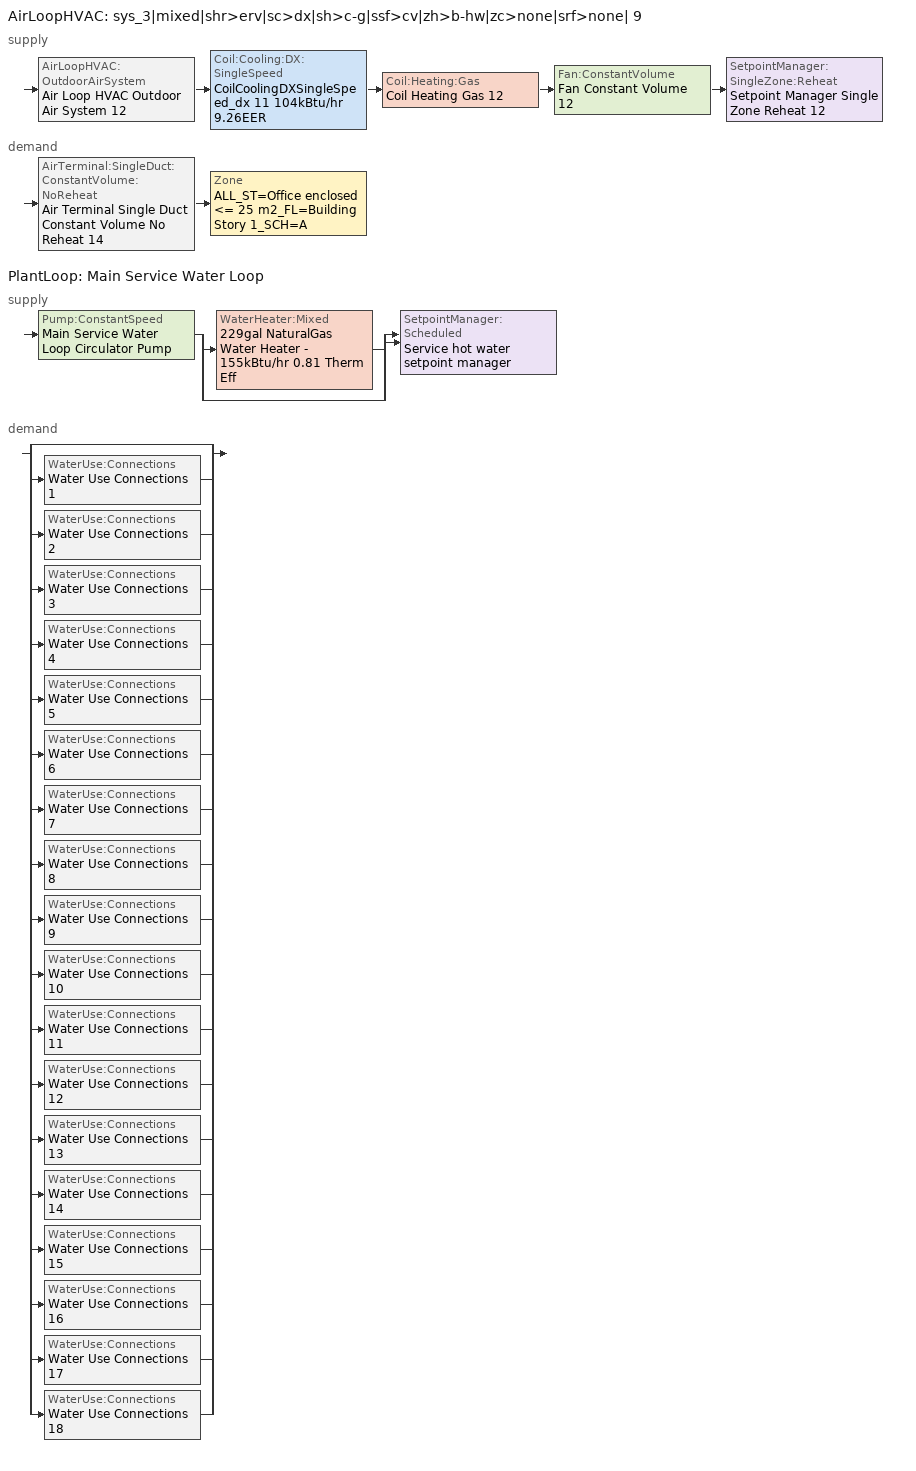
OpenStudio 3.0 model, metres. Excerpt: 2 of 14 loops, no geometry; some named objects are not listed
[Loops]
AirLoopHVAC 'sys_3|mixed|shr>erv|sc>dx|sh>c-g|ssf>cv|zh>b-hw|zc>none|srf>none| 9'
 supply: AirLoopHVAC:OutdoorAirSystem 'Air Loop HVAC Outdoor Air System 12' > Coil:Cooling:DX:SingleSpeed 'CoilCoolingDXSingleSpeed_dx 11 104kBtu/hr 9.26EER' > Coil:Heating:Gas 'Coil Heating Gas 12' > Fan:ConstantVolume 'Fan Constant Volume 12' > SetpointManager:SingleZone:Reheat 'Setpoint Manager Single Zone Reheat 12'
 demand: AirTerminal:SingleDuct:ConstantVolume:NoReheat 'Air Terminal Single Duct Constant Volume No Reheat 14' > Zone 'ALL_ST=Office enclosed <= 25 m2_FL=Building Story 1_SCH=A'
PlantLoop 'Main Service Water Loop'
 supply: Pump:ConstantSpeed 'Main Service Water Loop Circulator Pump' > split
  | WaterHeater:Mixed '229gal NaturalGas Water Heater - 155kBtu/hr 0.81 Therm Eff'
  | bypass
  join > SetpointManager:Scheduled 'Service hot water setpoint manager'
 demand: split
  | bypass
  | WaterUse:Connections 'Water Use Connections 1'
  | WaterUse:Connections 'Water Use Connections 2'
  | WaterUse:Connections 'Water Use Connections 3'
  | WaterUse:Connections 'Water Use Connections 4'
  | WaterUse:Connections 'Water Use Connections 5'
  | WaterUse:Connections 'Water Use Connections 6'
  | WaterUse:Connections 'Water Use Connections 7'
  | WaterUse:Connections 'Water Use Connections 8'
  | WaterUse:Connections 'Water Use Connections 9'
  | WaterUse:Connections 'Water Use Connections 10'
  | WaterUse:Connections 'Water Use Connections 11'
  | WaterUse:Connections 'Water Use Connections 12'
  | WaterUse:Connections 'Water Use Connections 13'
  | WaterUse:Connections 'Water Use Connections 14'
  | WaterUse:Connections 'Water Use Connections 15'
  | WaterUse:Connections 'Water Use Connections 16'
  | WaterUse:Connections 'Water Use Connections 17'
  | WaterUse:Connections 'Water Use Connections 18'
[Sizing:Zone]
ALL_ST=Office enclosed <= 25 m2_FL=Building Story 1_SCH=A: Zone Cooling Design Supply Air Temperature Input Method=SupplyAirTemperature; Zone Cooling Design Supply Air Temperature {C}=13; Zone Cooling Design Supply Air Temperature Difference {deltaC}=11.11; Zone Heating Design Supply Air Temperature Input Method=SupplyAirTemperature; Zone Heating Design Supply Air Temperature {C}=43; Zone Heating Design Supply Air Temperature Difference {deltaC}=11.11; Zone Cooling Design Supply Air Humidity Ratio {kg-H2O/kg-air}=0.0085; Zone Heating Design Supply Air Humidity Ratio {kg-H2O/kg-air}=0.008; Zone Heating Sizing Factor=1.3; Zone Cooling Sizing Factor=1.1; Cooling Design Air Flow Method=DesignDay; Heating Design Air Flow Method=DesignDay; Account for Dedicated Outdoor Air System=No; Dedicated Outdoor Air System Control Strategy=NeutralSupplyAir; Dedicated Outdoor Air Low Setpoint Temperature for Design {C}=autosize; Dedicated Outdoor Air High Setpoint Temperature for Design {C}=autosize
[Zone equipment]
ALL_ST=Office enclosed <= 25 m2_FL=Building Story 1_SCH=A: Air Terminal Single Duct Constant Volume No Reheat 14, Zone HVAC Baseboard Convective Water 14
[PlantLoop]
Main Service Water Loop: Glycol Concentration=0; Maximum Loop Temperature {C}=60; Minimum Loop Temperature {C}=10; Plant Loop Volume {m3}=Autocalculate; Load Distribution Scheme=Optimal
[Sizing:Plant]
Main Service Water Loop: Loop Type=Heating; Design Loop Exit Temperature {C}=60; Loop Design Temperature Difference {deltaC}=5; Sizing Option=NonCoincident; Zone Timesteps in Averaging Window=1; Coincident Sizing Factor Mode=None
[AirLoopHVAC]
sys_3|mixed|shr>erv|sc>dx|sh>c-g|ssf>cv|zh>b-hw|zc>none|srf>none| 9: Availability Schedule=sys_3|mixed|shr>none|sc>dx|sh>c-g|ssf>cv|zh>b-hw|zc>none|srf>none| 9 Occ Sch; Design Supply Air Flow Rate {m3/s}=AutoSize
[Sizing:System]
sys_3|mixed|shr>erv|sc>dx|sh>c-g|ssf>cv|zh>b-hw|zc>none|srf>none| 9: Type of Load to Size On=Sensible; Design Outdoor Air Flow Rate {m3/s}=Autosize; Central Heating Maximum System Air Flow Ratio=1; Preheat Design Temperature {C}=7; Preheat Design Humidity Ratio {kg-H2O/kg-Air}=0.008; Precool Design Temperature {C}=13; Precool Design Humidity Ratio {kg-H2O/kg-Air}=0.008; Central Cooling Design Supply Air Temperature {C}=13; Central Heating Design Supply Air Temperature {C}=43; Sizing Option=NonCoincident; 100% Outdoor Air in Cooling=No; 100% Outdoor Air in Heating=No; Central Cooling Design Supply Air Humidity Ratio {kg-H2O/kg-Air}=0.0085; Central Heating Design Supply Air Humidity Ratio {kg-H2O/kg-Air}=0.008; Cooling Design Air Flow Method=DesignDay; Cooling Design Air Flow Rate {m3/s}=0; Heating Design Air Flow Method=DesignDay; Heating Design Air Flow Rate {m3/s}=0; System Outdoor Air Method=ZoneSum; Zone Maximum Outdoor Air Fraction=1; Cooling Supply Air Flow Rate Per Floor Area {m3/s-m2}=0.00996765; Cooling Fraction of Autosized Cooling Supply Air Flow Rate=1; Cooling Supply Air Flow Rate Per Unit Cooling Capacity {m3/s-W}=3.94755e-05; Heating Supply Air Flow Rate Per Floor Area {m3/s-m2}=0.00996765; Heating Fraction of Autosized Heating Supply Air Flow Rate=1; Heating Fraction of Autosized Cooling Supply Air Flow Rate=1; Heating Supply Air Flow Rate Per Unit Heating Capacity {m3/s-W}=3.15882e-05; Cooling Design Capacity Method=CoolingDesignCapacity; Cooling Design Capacity {W}=autosize; Cooling Design Capacity Per Floor Area {W/m2}=234.7; Fraction of Autosized Cooling Design Capacity=1; Heating Design Capacity Method=HeatingDesignCapacity; Heating Design Capacity {W}=autosize; Heating Design Capacity Per Floor Area {W/m2}=157; Fraction of Autosized Heating Design Capacity=1; Central Cooling Capacity Control Method=OnOff
[Fan:ConstantVolume]
Fan Constant Volume 12: Availability Schedule=Always On Discrete; Fan Total Efficiency=0.39975; Pressure Rise {Pa}=640; Maximum Flow Rate {m3/s}=AutoSize; Motor Efficiency=0.615
[Coil:Heating:Gas]
Coil Heating Gas 12: Availability Schedule=Always On Discrete; Gas Burner Efficiency=0.924; Nominal Capacity {W}=AutoSize; Parasitic Electric Load {W}=0; Part Load Fraction Correlation Curve=FURNACE-EFFPLR-NECB2011; Parasitic Gas Load {W}=0
[Coil:Cooling:DX:SingleSpeed]
CoilCoolingDXSingleSpeed_dx 11 104kBtu/hr 9.26EER: Availability Schedule=Always On Discrete; Rated Total Cooling Capacity {W}=autosize; Rated Sensible Heat Ratio=autosize; Rated COP {W/W}=3.21949; Rated Air Flow Rate {m3/s}=autosize; Rated Evaporator Fan Power Per Volume Flow Rate {W/(m3/s)}=773.3; Total Cooling Capacity Function of Temperature Curve=DXCOOL-NECB2011-REF-CAPFT; Total Cooling Capacity Function of Flow Fraction Curve=DXCOOL-NECB2011-REF-CAPFFLOW; Energy Input Ratio Function of Temperature Curve=DXCOOL-NECB2011-REF-COOLEIRFT; Energy Input Ratio Function of Flow Fraction Curve=DXCOOL-NECB2011-REF-COOLEIRFFLOW; Part Load Fraction Correlation Curve=DXCOOL-NECB2011-REF-COOLPLFFPLR; Minimum Outdoor Dry-Bulb Temperature for Compressor Operation {C}=-25; Condenser Type=AirCooled; Evaporative Condenser Effectiveness=0; Evaporative Condenser Air Flow Rate {m3/s}=Autosize; Evaporative Condenser Pump Rated Power Consumption {W}=Autosize; Crankcase Heater Capacity {W}=0; Maximum Outdoor Dry-Bulb Temperature for Crankcase Heater Operation {C}=0; Basin Heater Capacity {W/K}=0; Basin Heater Setpoint Temperature {C}=10
[Controller:OutdoorAir]
Controller Outdoor Air 12: Minimum Outdoor Air Flow Rate {m3/s}=autosize; Maximum Outdoor Air Flow Rate {m3/s}=Autosize; Economizer Control Type=DifferentialEnthalpy; Economizer Control Action Type=ModulateFlow; Lockout Type=NoLockout; Minimum Limit Type=FixedMinimum; Minimum Outdoor Air Schedule=sys_3|mixed|shr>none|sc>dx|sh>c-g|ssf>cv|zh>b-hw|zc>none|srf>none| 9 Occ Sch; Controller Mechanical Ventilation=Controller Mechanical Ventilation 12; High Humidity Control=No; Heat Recovery Bypass Control Type=BypassWhenOAFlowGreaterThanMinimum
[Controller:MechanicalVentilation]
Controller Mechanical Ventilation 12: Availability Schedule=Always On Discrete; System Outdoor Air Method=ZoneSum
[AirLoopHVAC:OutdoorAirSystem]
Air Loop HVAC Outdoor Air System 12: Controller=Controller Outdoor Air 12
[SetpointManager:SingleZone:Reheat]
Setpoint Manager Single Zone Reheat 12: Minimum Supply Air Temperature {C}=13; Maximum Supply Air Temperature {C}=43; Control Zone=ALL_ST=Office enclosed <= 25 m2_FL=Building Story 1_SCH=A
[AirTerminal:SingleDuct:ConstantVolume:NoReheat]
Air Terminal Single Duct Constant Volume No Reheat 14: Availability Schedule=Always On Discrete; Maximum Air Flow Rate {m3/s}=AutoSize
[SetpointManager:Scheduled]
Service hot water setpoint manager: Control Variable=Temperature; Schedule=Service Water Loop Temp - 140F
[Pump:ConstantSpeed]
Main Service Water Loop Circulator Pump: Rated Flow Rate {m3/s}=autosize; Rated Pump Head {Pa}=154365; Rated Power Consumption {W}=autosize; Motor Efficiency=0.7; Fraction of Motor Inefficiencies to Fluid Stream=0; Pump Control Type=Intermittent; Design Power Sizing Method=PowerPerFlowPerPressure; Design Electric Power per Unit Flow Rate {W/(m3/s)}=348701.1; Design Shaft Power per Unit Flow Rate per Unit Head {W-s/m3-Pa}=1.28205
[WaterHeater:Mixed]
229gal NaturalGas Water Heater - 155kBtu/hr 0.81 Therm Eff: Tank Volume {m3}=0.868577; Setpoint Temperature Schedule=Service Water Loop Temp - 140F; Deadband Temperature Difference {deltaC}=2; Maximum Temperature Limit {C}=60; Heater Control Type=Cycle; Heater Maximum Capacity {W}=45383.1; Heater Fuel Type=NaturalGas; Heater Thermal Efficiency=0.809608; Part Load Factor Curve=SWH-EFFFPLR-NECB2011; Off Cycle Parasitic Fuel Consumption Rate {W}=88.1911; Off Cycle Parasitic Fuel Type=NaturalGas; Off Cycle Parasitic Heat Fraction to Tank=0.8; On Cycle Parasitic Fuel Consumption Rate {W}=88.1911; On Cycle Parasitic Fuel Type=NaturalGas; On Cycle Parasitic Heat Fraction to Tank=0; Ambient Temperature Indicator=Schedule; Ambient Temperature Schedule=Water Heater Ambient Temp Schedule - 70f; Off Cycle Loss Coefficient to Ambient Temperature {W/K}=11.2126; On Cycle Loss Coefficient to Ambient Temperature {W/K}=11.2126; Use Side Effectiveness=1; Source Side Effectiveness=1; Use Side Design Flow Rate {m3/s}=autosize; Source Side Design Flow Rate {m3/s}=autosize; Indirect Water Heating Recovery Time {hr}=1.5; Source Side Flow Control Mode=IndirectHeatPrimarySetpoint
[WaterUse:Connections]
Name | Water Use Equipment Name 1
Water Use Connections 1 | Cafeteria_zn_1_flr_1 Service Water Use 0.24gal/min
Water Use Connections 2 | Computer_class_zn_1_flr_1 Service Water Use 0.12gal/min
Water Use Connections 3 | Corner_class_1_pod_1_zn_1_flr_1 Service Water Use 0.07gal/min
Water Use Connections 4 | Corner_class_1_pod_2_zn_1_flr_1 Service Water Use 0.07gal/min
Water Use Connections 5 | Corner_class_1_pod_3_zn_1_flr_1 Service Water Use 0.07gal/min
Water Use Connections 6 | Corner_class_2_pod_1_zn_1_flr_1 Service Water Use 0.07gal/min
Water Use Connections 7 | Corner_class_2_pod_2_zn_1_flr_1 Service Water Use 0.07gal/min
Water Use Connections 8 | Corner_class_2_pod_3_zn_1_flr_1 Service Water Use 0.07gal/min
Water Use Connections 9 | Gym_zn_1_flr_1 Service Water Use 0.54gal/min
Water Use Connections 10 | Kitchen_zn_1_flr_1 Service Water Use 0.08gal/min
Water Use Connections 11 | Library_media_center_zn_1_flr_1 Service Water Use 0.15gal/min
Water Use Connections 12 | Mult_class_1_pod_1_zn_1_flr_1 Service Water Use 0.35gal/min
Water Use Connections 13 | Mult_class_1_pod_2_zn_1_flr_1 Service Water Use 0.35gal/min
Water Use Connections 14 | Mult_class_1_pod_3_zn_1_flr_1 Service Water Use 0.35gal/min
Water Use Connections 15 | Mult_class_2_pod_1_zn_1_flr_1 Service Water Use 0.35gal/min
Water Use Connections 16 | Mult_class_2_pod_2_zn_1_flr_1 Service Water Use 0.35gal/min
Water Use Connections 17 | Mult_class_2_pod_3_zn_1_flr_1 Service Water Use 0.23gal/min
Water Use Connections 18 | Offices_zn_1_flr_1 Service Water Use 0.17gal/min
[WaterUse:Equipment:Definition]
Name | Peak Flow Rate {m3/s} | Target Temperature Schedule | Sensible Fraction Schedule | Latent Fraction Schedule
Cafeteria_zn_1_flr_1 Service Water Use Def 0.24gal/min | 1.50573e-05 | Schedule Ruleset 5 | Schedule Ruleset 3 | Schedule Ruleset 4
Computer_class_zn_1_flr_1 Service Water Use Def 0.12gal/min | 7.45697e-06 | Schedule Ruleset 8 | Schedule Ruleset 6 | Schedule Ruleset 7
Corner_class_1_pod_1_zn_1_flr_1 Service Water Use Def 0.07gal/min | 4.55704e-06 | Schedule Ruleset 11 | Schedule Ruleset 9 | Schedule Ruleset 10
Corner_class_1_pod_2_zn_1_flr_1 Service Water Use Def 0.07gal/min | 4.55704e-06 | Schedule Ruleset 14 | Schedule Ruleset 12 | Schedule Ruleset 13
Corner_class_1_pod_3_zn_1_flr_1 Service Water Use Def 0.07gal/min | 4.55704e-06 | Schedule Ruleset 17 | Schedule Ruleset 15 | Schedule Ruleset 16
Corner_class_2_pod_1_zn_1_flr_1 Service Water Use Def 0.07gal/min | 4.55704e-06 | Schedule Ruleset 20 | Schedule Ruleset 18 | Schedule Ruleset 19
Corner_class_2_pod_2_zn_1_flr_1 Service Water Use Def 0.07gal/min | 4.55704e-06 | Schedule Ruleset 23 | Schedule Ruleset 21 | Schedule Ruleset 22
Corner_class_2_pod_3_zn_1_flr_1 Service Water Use Def 0.07gal/min | 4.55704e-06 | Schedule Ruleset 26 | Schedule Ruleset 24 | Schedule Ruleset 25
Gym_zn_1_flr_1 Service Water Use Def 0.54gal/min | 3.413e-05 | Schedule Ruleset 29 | Schedule Ruleset 27 | Schedule Ruleset 28
Kitchen_zn_1_flr_1 Service Water Use Def 0.08gal/min | 5.35372e-06 | Schedule Ruleset 32 | Schedule Ruleset 30 | Schedule Ruleset 31
Library_media_center_zn_1_flr_1 Service Water Use Def 0.15gal/min | 9.53632e-06 | Schedule Ruleset 35 | Schedule Ruleset 33 | Schedule Ruleset 34
Mult_class_1_pod_1_zn_1_flr_1 Service Water Use Def 0.35gal/min | 2.19566e-05 | Schedule Ruleset 38 | Schedule Ruleset 36 | Schedule Ruleset 37
Mult_class_1_pod_2_zn_1_flr_1 Service Water Use Def 0.35gal/min | 2.19566e-05 | Schedule Ruleset 41 | Schedule Ruleset 39 | Schedule Ruleset 40
Mult_class_1_pod_3_zn_1_flr_1 Service Water Use Def 0.35gal/min | 2.19566e-05 | Schedule Ruleset 44 | Schedule Ruleset 42 | Schedule Ruleset 43
Mult_class_2_pod_1_zn_1_flr_1 Service Water Use Def 0.35gal/min | 2.19566e-05 | Schedule Ruleset 47 | Schedule Ruleset 45 | Schedule Ruleset 46
Mult_class_2_pod_2_zn_1_flr_1 Service Water Use Def 0.35gal/min | 2.19566e-05 | Schedule Ruleset 50 | Schedule Ruleset 48 | Schedule Ruleset 49
Mult_class_2_pod_3_zn_1_flr_1 Service Water Use Def 0.23gal/min | 1.44997e-05 | Schedule Ruleset 53 | Schedule Ruleset 51 | Schedule Ruleset 52
Offices_zn_1_flr_1 Service Water Use Def 0.17gal/min | 1.05401e-05 | Schedule Ruleset 56 | Schedule Ruleset 54 | Schedule Ruleset 55
[WaterUse:Equipment]
Name | Water Use Equipment Definition | Space | Flow Rate Fraction Schedule
Cafeteria_zn_1_flr_1 Service Water Use 0.24gal/min | Cafeteria_zn_1_flr_1 Service Water Use Def 0.24gal/min | Cafeteria_ZN_1_FLR_1 | NECB-C-Service Water Heating
Computer_class_zn_1_flr_1 Service Water Use 0.12gal/min | Computer_class_zn_1_flr_1 Service Water Use Def 0.12gal/min | Computer_Class_ZN_1_FLR_1 | NECB-D-Service Water Heating
Corner_class_1_pod_1_zn_1_flr_1 Service Water Use 0.07gal/min | Corner_class_1_pod_1_zn_1_flr_1 Service Water Use Def 0.07gal/min | Corner_Class_1_Pod_1_ZN_1_FLR_1 | NECB-D-Service Water Heating
Corner_class_1_pod_2_zn_1_flr_1 Service Water Use 0.07gal/min | Corner_class_1_pod_2_zn_1_flr_1 Service Water Use Def 0.07gal/min | Corner_Class_1_Pod_2_ZN_1_FLR_1 | NECB-D-Service Water Heating
Corner_class_1_pod_3_zn_1_flr_1 Service Water Use 0.07gal/min | Corner_class_1_pod_3_zn_1_flr_1 Service Water Use Def 0.07gal/min | Corner_Class_1_Pod_3_ZN_1_FLR_1 | NECB-D-Service Water Heating
Corner_class_2_pod_1_zn_1_flr_1 Service Water Use 0.07gal/min | Corner_class_2_pod_1_zn_1_flr_1 Service Water Use Def 0.07gal/min | Corner_Class_2_Pod_1_ZN_1_FLR_1 | NECB-D-Service Water Heating
Corner_class_2_pod_2_zn_1_flr_1 Service Water Use 0.07gal/min | Corner_class_2_pod_2_zn_1_flr_1 Service Water Use Def 0.07gal/min | Corner_Class_2_Pod_2_ZN_1_FLR_1 | NECB-D-Service Water Heating
Corner_class_2_pod_3_zn_1_flr_1 Service Water Use 0.07gal/min | Corner_class_2_pod_3_zn_1_flr_1 Service Water Use Def 0.07gal/min | Corner_Class_2_Pod_3_ZN_1_FLR_1 | NECB-D-Service Water Heating
Gym_zn_1_flr_1 Service Water Use 0.54gal/min | Gym_zn_1_flr_1 Service Water Use Def 0.54gal/min | Gym_ZN_1_FLR_1 | NECB-B-Service Water Heating
Kitchen_zn_1_flr_1 Service Water Use 0.08gal/min | Kitchen_zn_1_flr_1 Service Water Use Def 0.08gal/min | Kitchen_ZN_1_FLR_1 | NECB-B-Service Water Heating
Library_media_center_zn_1_flr_1 Service Water Use 0.15gal/min | Library_media_center_zn_1_flr_1 Service Water Use Def 0.15gal/min | Library_Media_Center_ZN_1_FLR_1 | NECB-C-Service Water Heating
Mult_class_1_pod_1_zn_1_flr_1 Service Water Use 0.35gal/min | Mult_class_1_pod_1_zn_1_flr_1 Service Water Use Def 0.35gal/min | Mult_Class_1_Pod_1_ZN_1_FLR_1 | NECB-D-Service Water Heating
Mult_class_1_pod_2_zn_1_flr_1 Service Water Use 0.35gal/min | Mult_class_1_pod_2_zn_1_flr_1 Service Water Use Def 0.35gal/min | Mult_Class_1_Pod_2_ZN_1_FLR_1 | NECB-D-Service Water Heating
Mult_class_1_pod_3_zn_1_flr_1 Service Water Use 0.35gal/min | Mult_class_1_pod_3_zn_1_flr_1 Service Water Use Def 0.35gal/min | Mult_Class_1_Pod_3_ZN_1_FLR_1 | NECB-D-Service Water Heating
Mult_class_2_pod_1_zn_1_flr_1 Service Water Use 0.35gal/min | Mult_class_2_pod_1_zn_1_flr_1 Service Water Use Def 0.35gal/min | Mult_Class_2_Pod_1_ZN_1_FLR_1 | NECB-D-Service Water Heating
Mult_class_2_pod_2_zn_1_flr_1 Service Water Use 0.35gal/min | Mult_class_2_pod_2_zn_1_flr_1 Service Water Use Def 0.35gal/min | Mult_Class_2_Pod_2_ZN_1_FLR_1 | NECB-D-Service Water Heating
Mult_class_2_pod_3_zn_1_flr_1 Service Water Use 0.23gal/min | Mult_class_2_pod_3_zn_1_flr_1 Service Water Use Def 0.23gal/min | Mult_Class_2_Pod_3_ZN_1_FLR_1 | NECB-D-Service Water Heating
Offices_zn_1_flr_1 Service Water Use 0.17gal/min | Offices_zn_1_flr_1 Service Water Use Def 0.17gal/min | Offices_ZN_1_FLR_1 | NECB-A-Service Water Heating
[SetpointManager:OutdoorAirPretreat] Minimum Setpoint Temperature {C}=-99; Maximum Setpoint Temperature {C}=99; Minimum Setpoint Humidity Ratio {kgWater/kgDryAir}=1e-05; Maximum Setpoint Humidity Ratio {kgWater/kgDryAir}=1
Setpoint Manager Outdoor Air Pretreat 6; Setpoint Manager Outdoor Air Pretreat 7; Setpoint Manager Outdoor Air Pretreat 8; Setpoint Manager Outdoor Air Pretreat 9; Setpoint Manager Outdoor Air Pretreat 10; Setpoint Manager Outdoor Air Pretreat 11; Setpoint Manager Outdoor Air Pretreat 12
[EnergyManagementSystem:Sensor] Output Variable or Output Meter Index Key=Environment; Output Variable or Output Meter=Site Outdoor Air Drybulb Temperature
OAT; OAT_1
[EnergyManagementSystem:Actuator] Actuated Component Type=Schedule:Year; Actuated Component Control Type=Schedule Value
Name | Actuated Component
sys3mixedshrnonescdxshcgssfcvzhbhwzcnonesrfnone4HtgSch0; sys3mixedshrnonescdxshcgssfcvzhbhwzcnonesrfnone7HtgSch0 | NECB-D-Thermostat Setpoint-Heating
sys3mixedshrnonescdxshcgssfcvzhbhwzcnonesrfnone4ClgSch0; sys3mixedshrnonescdxshcgssfcvzhbhwzcnonesrfnone7ClgSch0 | NECB-D-Thermostat Setpoint-Cooling
[EnergyManagementSystem:Program]
sys3mixedshrnonescdxshcgssfcvzhbhwzcnonesrfnone4OptimumStartProg0: IF DaylightSavings==0 && DayOfWeek>1 && Hour==5 && OAT<23.9 && OAT>1.7; SET sys3mixedshrnonescdxshcgssfcvzhbhwzcnonesrfnone4ClgSch0 = 29.4; SET sys3mixedshrnonescdxshcgssfcvzhbhwzcnonesrfnone4HtgSch0 = 15.6; ELSEIF DaylightSavings==0 && DayOfWeek==1 && Hour==7 && OAT<23.9 && OAT>1.7; SET sys3mixedshrnonescdxshcgssfcvzhbhwzcnonesrfnone4ClgSch0 = 29.4; SET sys3mixedshrnonescdxshcgssfcvzhbhwzcnonesrfnone4HtgSch0 = 15.6; ELSEIF DaylightSavings==1 && DayOfWeek>1 && Hour==4 && OAT<23.9 && OAT>1.7; SET sys3mixedshrnonescdxshcgssfcvzhbhwzcnonesrfnone4ClgSch0 = 29.4; SET sys3mixedshrnonescdxshcgssfcvzhbhwzcnonesrfnone4HtgSch0 = 15.6; ELSEIF DaylightSavings==1 && DayOfWeek==1 && Hour==6 && OAT<23.9 && OAT>1.7; SET sys3mixedshrnonescdxshcgssfcvzhbhwzcnonesrfnone4ClgSch0 = 29.4; SET sys3mixedshrnonescdxshcgssfcvzhbhwzcnonesrfnone4HtgSch0 = 15.6; ELSE; SET sys3mixedshrnonescdxshcgssfcvzhbhwzcnonesrfnone4ClgSch0 = NULL; SET sys3mixedshrnonescdxshcgssfcvzhbhwzcnonesrfnone4HtgSch0 = NULL; ENDIF
sys3mixedshrnonescdxshcgssfcvzhbhwzcnonesrfnone7OptimumStartProg0: IF DaylightSavings==0 && DayOfWeek>1 && Hour==5 && OAT_1<23.9 && OAT_1>1.7; SET sys3mixedshrnonescdxshcgssfcvzhbhwzcnonesrfnone7ClgSch0 = 29.4; SET sys3mixedshrnonescdxshcgssfcvzhbhwzcnonesrfnone7HtgSch0 = 15.6; ELSEIF DaylightSavings==0 && DayOfWeek==1 && Hour==7 && OAT_1<23.9 && OAT_1>1.7; SET sys3mixedshrnonescdxshcgssfcvzhbhwzcnonesrfnone7ClgSch0 = 29.4; SET sys3mixedshrnonescdxshcgssfcvzhbhwzcnonesrfnone7HtgSch0 = 15.6; ELSEIF DaylightSavings==1 && DayOfWeek>1 && Hour==4 && OAT_1<23.9 && OAT_1>1.7; SET sys3mixedshrnonescdxshcgssfcvzhbhwzcnonesrfnone7ClgSch0 = 29.4; SET sys3mixedshrnonescdxshcgssfcvzhbhwzcnonesrfnone7HtgSch0 = 15.6; ELSEIF DaylightSavings==1 && DayOfWeek==1 && Hour==6 && OAT_1<23.9 && OAT_1>1.7; SET sys3mixedshrnonescdxshcgssfcvzhbhwzcnonesrfnone7ClgSch0 = 29.4; SET sys3mixedshrnonescdxshcgssfcvzhbhwzcnonesrfnone7HtgSch0 = 15.6; ELSE; SET sys3mixedshrnonescdxshcgssfcvzhbhwzcnonesrfnone7ClgSch0 = NULL; SET sys3mixedshrnonescdxshcgssfcvzhbhwzcnonesrfnone7HtgSch0 = NULL; ENDIF
[EnergyManagementSystem:ProgramCallingManager]
sys3mixedshrnonescdxshcgssfcvzhbhwzcnonesrfnone4OptimumStartCallingManager0: BeginTimestepBeforePredictor; sys3mixedshrnonescdxshcgssfcvzhbhwzcnonesrfnone4OptimumStartProg0
sys3mixedshrnonescdxshcgssfcvzhbhwzcnonesrfnone7OptimumStartCallingManager0: BeginTimestepBeforePredictor; sys3mixedshrnonescdxshcgssfcvzhbhwzcnonesrfnone7OptimumStartProg0
[Schedule:Constant]
Always On Discrete: Value=1
[Schedule:Ruleset]
NECB-D-Thermostat Setpoint-Heating: Default Day Schedule=NECB-D-Thermostat Setpoint-Heating Default
NECB-D-Thermostat Setpoint-Cooling: Default Day Schedule=NECB-D-Thermostat Setpoint-Cooling Default
Service Water Loop Temp - 140F: Default Day Schedule=Service Water Loop Temp - 140F Default
Water Heater Ambient Temp Schedule - 70f: Default Day Schedule=Water Heater Ambient Temp Schedule - 70f Default
Schedule Ruleset 3: Default Day Schedule=Schedule Day 5
Schedule Ruleset 4: Default Day Schedule=Schedule Day 6
Schedule Ruleset 5: Default Day Schedule=Schedule Day 7
NECB-C-Service Water Heating: Default Day Schedule=NECB-C-Service Water Heating Default
Schedule Ruleset 6: Default Day Schedule=Schedule Day 8
Schedule Ruleset 7: Default Day Schedule=Schedule Day 9
Schedule Ruleset 8: Default Day Schedule=Schedule Day 10
NECB-D-Service Water Heating: Default Day Schedule=NECB-D-Service Water Heating Default
Schedule Ruleset 9: Default Day Schedule=Schedule Day 11
Schedule Ruleset 10: Default Day Schedule=Schedule Day 12
Schedule Ruleset 11: Default Day Schedule=Schedule Day 13
Schedule Ruleset 12: Default Day Schedule=Schedule Day 14
Schedule Ruleset 13: Default Day Schedule=Schedule Day 15
Schedule Ruleset 14: Default Day Schedule=Schedule Day 16
Schedule Ruleset 15: Default Day Schedule=Schedule Day 17
Schedule Ruleset 16: Default Day Schedule=Schedule Day 18
Schedule Ruleset 17: Default Day Schedule=Schedule Day 19
Schedule Ruleset 18: Default Day Schedule=Schedule Day 20
Schedule Ruleset 19: Default Day Schedule=Schedule Day 21
Schedule Ruleset 20: Default Day Schedule=Schedule Day 22
Schedule Ruleset 21: Default Day Schedule=Schedule Day 23
Schedule Ruleset 22: Default Day Schedule=Schedule Day 24
Schedule Ruleset 23: Default Day Schedule=Schedule Day 25
Schedule Ruleset 24: Default Day Schedule=Schedule Day 26
Schedule Ruleset 25: Default Day Schedule=Schedule Day 27
Schedule Ruleset 26: Default Day Schedule=Schedule Day 28
Schedule Ruleset 27: Default Day Schedule=Schedule Day 29
Schedule Ruleset 28: Default Day Schedule=Schedule Day 30
Schedule Ruleset 29: Default Day Schedule=Schedule Day 31
NECB-B-Service Water Heating: Default Day Schedule=NECB-B-Service Water Heating Default
Schedule Ruleset 30: Default Day Schedule=Schedule Day 32
Schedule Ruleset 31: Default Day Schedule=Schedule Day 33
Schedule Ruleset 32: Default Day Schedule=Schedule Day 34
Schedule Ruleset 33: Default Day Schedule=Schedule Day 35
Schedule Ruleset 34: Default Day Schedule=Schedule Day 36
Schedule Ruleset 35: Default Day Schedule=Schedule Day 37
Schedule Ruleset 36: Default Day Schedule=Schedule Day 38
Schedule Ruleset 37: Default Day Schedule=Schedule Day 39
Schedule Ruleset 38: Default Day Schedule=Schedule Day 40
Schedule Ruleset 39: Default Day Schedule=Schedule Day 41
Schedule Ruleset 40: Default Day Schedule=Schedule Day 42
Schedule Ruleset 41: Default Day Schedule=Schedule Day 43
Schedule Ruleset 42: Default Day Schedule=Schedule Day 44
Schedule Ruleset 43: Default Day Schedule=Schedule Day 45
Schedule Ruleset 44: Default Day Schedule=Schedule Day 46
Schedule Ruleset 45: Default Day Schedule=Schedule Day 47
Schedule Ruleset 46: Default Day Schedule=Schedule Day 48
Schedule Ruleset 47: Default Day Schedule=Schedule Day 49
Schedule Ruleset 48: Default Day Schedule=Schedule Day 50
Schedule Ruleset 49: Default Day Schedule=Schedule Day 51
Schedule Ruleset 50: Default Day Schedule=Schedule Day 52
Schedule Ruleset 51: Default Day Schedule=Schedule Day 53
Schedule Ruleset 52: Default Day Schedule=Schedule Day 54
Schedule Ruleset 53: Default Day Schedule=Schedule Day 55
Schedule Ruleset 54: Default Day Schedule=Schedule Day 56
Schedule Ruleset 55: Default Day Schedule=Schedule Day 57
Schedule Ruleset 56: Default Day Schedule=Schedule Day 58
NECB-A-Service Water Heating: Default Day Schedule=NECB-A-Service Water Heating Default
sys_3|mixed|shr>none|sc>dx|sh>c-g|ssf>cv|zh>b-hw|zc>none|srf>none| 9 Occ Sch: Default Day Schedule=sys_3|mixed|shr>none|sc>dx|sh>c-g|ssf>cv|zh>b-hw|zc>none|srf>none| 9 Occ Sch Default; Summer Design Day Schedule=sys_3|mixed|shr>none|sc>dx|sh>c-g|ssf>cv|zh>b-hw|zc>none|srf>none| 9 Occ Sch Summer Design Day; Winter Design Day Schedule=sys_3|mixed|shr>none|sc>dx|sh>c-g|ssf>cv|zh>b-hw|zc>none|srf>none| 9 Occ Sch Winter Design Day
[Schedule:Day]
NECB-D-Thermostat Setpoint-Heating Default; NECB-D-Thermostat Setpoint-Heating Default|Wkdy Day: 7, 0, 18, 8, 0, 20, 23, 0, 22, 24, 0, 18
NECB-D-Thermostat Setpoint-Heating Sat Day; NECB-D-Thermostat Setpoint-Heating Sun|Hol Day: 24, 0, 18
NECB-D-Thermostat Setpoint-Cooling Default; NECB-D-Thermostat Setpoint-Cooling Default|Wkdy Day: 7, 0, 35, 23, 0, 24, 24, 0, 35
NECB-D-Thermostat Setpoint-Cooling Sat Day; NECB-D-Thermostat Setpoint-Cooling Sun|Hol Day: 24, 0, 35
Service Water Loop Temp - 140F Default; Schedule Day 7; Schedule Day 10; Schedule Day 13; Schedule Day 16; Schedule Day 19; Schedule Day 22; Schedule Day 25; Schedule Day 28; Schedule Day 31; Schedule Day 34; Schedule Day 37; Schedule Day 40; Schedule Day 43; Schedule Day 46; Schedule Day 49; Schedule Day 52; Schedule Day 55; Schedule Day 58: 24, 0, 60
Water Heater Ambient Temp Schedule - 70f Default: 24, 0, 21.1111
Schedule Day 5; Schedule Day 8; Schedule Day 11; Schedule Day 14; Schedule Day 17; Schedule Day 20; Schedule Day 23; Schedule Day 26; Schedule Day 29; Schedule Day 32; Schedule Day 35; Schedule Day 38; Schedule Day 41; Schedule Day 44; Schedule Day 47; Schedule Day 50; Schedule Day 53; Schedule Day 56: 24, 0, 0.2
Schedule Day 6; Schedule Day 9; NECB-D-Service Water Heating Sat Day; NECB-D-Service Water Heating Sun|Hol Day; Schedule Day 12; Schedule Day 15; Schedule Day 18; Schedule Day 21; Schedule Day 24; Schedule Day 27; Schedule Day 30; Schedule Day 33; Schedule Day 36; Schedule Day 39; Schedule Day 42; Schedule Day 45; Schedule Day 48; Schedule Day 51; Schedule Day 54; Schedule Day 57; NECB-A-Service Water Heating Sat Day; NECB-A-Service Water Heating Sun|Hol Day: 24, 0, 0.05
NECB-C-Service Water Heating Default; NECB-C-Service Water Heating Default|Wkdy Day: 8, 0, 0.05, 9, 0, 0.1, 10, 0, 0.2, 11, 0, 0.3, 12, 0, 0.4, 16, 0, 0.8, 17, 0, 0.6, 18, 0, 0.4, 19, 0, 0.3, 21, 0, 0.2, 24, 0, 0.05
NECB-C-Service Water Heating Sat Day: 8, 0, 0.05, 9, 0, 0.1, 10, 0, 0.2, 11, 0, 0.3, 12, 0, 0.5, 16, 0, 0.9, 17, 0, 0.7, 18, 0, 0.5, 19, 0, 0.3, 21, 0, 0.2, 24, 0, 0.05
NECB-C-Service Water Heating Sun|Hol Day: 8, 0, 0.05, 9, 0, 0.1, 10, 0, 0.2, 11, 0, 0.3, 12, 0, 0.5, 17, 0, 0.9, 18, 0, 0.5, 19, 0, 0.3, 24, 0, 0.05
NECB-D-Service Water Heating Default; NECB-D-Service Water Heating Default|Wkdy Day: 8, 0, 0.05, 10, 0, 0.5, 16, 0, 0.9, 17, 0, 0.7, 18, 0, 0.3, 21, 0, 0.5, 22, 0, 0.3, 24, 0, 0.05
NECB-B-Service Water Heating Default; NECB-B-Service Water Heating Default|Wkdy Day: 1, 0, 0.6, 2, 0, 0.5, 9, 0, 0.05, 11, 0, 0.7, 12, 0, 0.4, 13, 0, 0.5, 15, 0, 0.6, 16, 0, 0.4, 18, 0, 0.3, 19, 0, 0.4, 20, 0, 0.5, 22, 0, 0.8, 24, 0, 0.9
NECB-B-Service Water Heating Sat Day: 1, 0, 0.7, 2, 0, 0.6, 9, 0, 0.05, 11, 0, 0.7, 12, 0, 0.4, 13, 0, 0.5, 15, 0, 0.6, 16, 0, 0.4, 18, 0, 0.3, 19, 0, 0.4, 20, 0, 0.5, 22, 0, 0.8, 24, 0, 0.9
NECB-B-Service Water Heating Sun|Hol Day: 1, 0, 0.5, 2, 0, 0.6, 9, 0, 0.05, 11, 0, 0.7, 12, 0, 0.4, 13, 0, 0.5, 15, 0, 0.6, 16, 0, 0.4, 18, 0, 0.3, 19, 0, 0.4, 20, 0, 0.5, 22, 0, 0.8, 24, 0, 0.5
NECB-A-Service Water Heating Default; NECB-A-Service Water Heating Default|Wkdy Day: 7, 0, 0.05, 8, 0, 0.1, 10, 0, 0.5, 16, 0, 0.9, 17, 0, 0.7, 18, 0, 0.5, 19, 0, 0.3, 22, 0, 0.2, 24, 0, 0.05
sys_3|mixed|shr>none|sc>dx|sh>c-g|ssf>cv|zh>b-hw|zc>none|srf>none| 9 Occ Sch Default: 8, 0, 0, 19, 0, 1, 24, 0, 0
sys_3|mixed|shr>none|sc>dx|sh>c-g|ssf>cv|zh>b-hw|zc>none|srf>none| 9 Occ Sch Winter Design Day; sys_3|mixed|shr>none|sc>dx|sh>c-g|ssf>cv|zh>b-hw|zc>none|srf>none| 9 Occ Sch Summer Design Day: 24, 0, 1
sys_3|mixed|shr>none|sc>dx|sh>c-g|ssf>cv|zh>b-hw|zc>none|srf>none| 9 Occ Sch Sunday: 24, 0, 0
[Schedule:Rule] Date Specification Type=DateRange; Start Month=1; Start Day=1; End Month=12; End Day=31
Name | Schedule Ruleset | Rule Order | Day Schedule | Apply Monday | Apply Tuesday | Apply Wednesday | Apply Thursday | Apply Friday | Apply Saturday | Apply Sunday
Schedule Rule 11 | NECB-D-Thermostat Setpoint-Heating | 2 | NECB-D-Thermostat Setpoint-Heating Default|Wkdy Day | Yes | Yes | Yes | Yes | Yes
Schedule Rule 12 | NECB-D-Thermostat Setpoint-Heating | 1 | NECB-D-Thermostat Setpoint-Heating Sat Day |  |  |  |  |  | Yes
Schedule Rule 13 | NECB-D-Thermostat Setpoint-Heating | 0 | NECB-D-Thermostat Setpoint-Heating Sun|Hol Day |  |  |  |  |  |  | Yes
Schedule Rule 14 | NECB-D-Thermostat Setpoint-Cooling | 2 | NECB-D-Thermostat Setpoint-Cooling Default|Wkdy Day | Yes | Yes | Yes | Yes | Yes
Schedule Rule 15 | NECB-D-Thermostat Setpoint-Cooling | 1 | NECB-D-Thermostat Setpoint-Cooling Sat Day |  |  |  |  |  | Yes
Schedule Rule 16 | NECB-D-Thermostat Setpoint-Cooling | 0 | NECB-D-Thermostat Setpoint-Cooling Sun|Hol Day |  |  |  |  |  |  | Yes
Schedule Rule 68 | NECB-C-Service Water Heating | 2 | NECB-C-Service Water Heating Default|Wkdy Day | Yes | Yes | Yes | Yes | Yes
Schedule Rule 69 | NECB-C-Service Water Heating | 1 | NECB-C-Service Water Heating Sat Day |  |  |  |  |  | Yes
Schedule Rule 70 | NECB-C-Service Water Heating | 0 | NECB-C-Service Water Heating Sun|Hol Day |  |  |  |  |  |  | Yes
Schedule Rule 71 | NECB-D-Service Water Heating | 2 | NECB-D-Service Water Heating Default|Wkdy Day | Yes | Yes | Yes | Yes | Yes
Schedule Rule 72 | NECB-D-Service Water Heating | 1 | NECB-D-Service Water Heating Sat Day |  |  |  |  |  | Yes
Schedule Rule 73 | NECB-D-Service Water Heating | 0 | NECB-D-Service Water Heating Sun|Hol Day |  |  |  |  |  |  | Yes
Schedule Rule 74 | NECB-B-Service Water Heating | 2 | NECB-B-Service Water Heating Default|Wkdy Day | Yes | Yes | Yes | Yes | Yes
Schedule Rule 75 | NECB-B-Service Water Heating | 1 | NECB-B-Service Water Heating Sat Day |  |  |  |  |  | Yes
Schedule Rule 76 | NECB-B-Service Water Heating | 0 | NECB-B-Service Water Heating Sun|Hol Day |  |  |  |  |  |  | Yes
Schedule Rule 77 | NECB-A-Service Water Heating | 2 | NECB-A-Service Water Heating Default|Wkdy Day | Yes | Yes | Yes | Yes | Yes
Schedule Rule 78 | NECB-A-Service Water Heating | 1 | NECB-A-Service Water Heating Sat Day |  |  |  |  |  | Yes
Schedule Rule 79 | NECB-A-Service Water Heating | 0 | NECB-A-Service Water Heating Sun|Hol Day |  |  |  |  |  |  | Yes
sys_3|mixed|shr>none|sc>dx|sh>c-g|ssf>cv|zh>b-hw|zc>none|srf>none| 9 Occ Sch Sunday Rule | sys_3|mixed|shr>none|sc>dx|sh>c-g|ssf>cv|zh>b-hw|zc>none|srf>none| 9 Occ Sch | 0 | sys_3|mixed|shr>none|sc>dx|sh>c-g|ssf>cv|zh>b-hw|zc>none|srf>none| 9 Occ Sch Sunday |  |  |  |  |  | Yes | Yes
[Curve:Biquadratic] Minimum Value of x=13; Maximum Value of x=24; Minimum Value of y=24; Maximum Value of y=46
Name | Coefficient1 Constant | Coefficient2 x | Coefficient3 x**2 | Coefficient4 y | Coefficient5 y**2 | Coefficient6 x*y
DXCOOL-NECB2011-REF-CAPFT | 0.867905 | 0.0142459 | 0.00055436 | -0.0075575 | 3.3e-05 | -0.0001918
DXCOOL-NECB2011-REF-COOLEIRFT | 0.114171 | 0.0281822 | -0.0004199 | 0.0214108 | 0.000161028 | -0.000679104
[Curve:Quadratic] Minimum Value of x=0.5; Maximum Value of x=1.5
Name | Coefficient1 Constant | Coefficient2 x | Coefficient3 x**2
DXCOOL-NECB2011-REF-CAPFFLOW | 0.8 | 0.2 | 0
DXCOOL-NECB2011-REF-COOLEIRFFLOW | 1.1552 | -0.1808 | 0.0256
[Curve:Cubic] Maximum Value of x=1
Name | Coefficient1 Constant | Coefficient2 x | Coefficient3 x**2 | Coefficient4 x**3 | Minimum Value of x
DXCOOL-NECB2011-REF-COOLPLFFPLR | 0.0277 | 4.9151 | -8.184 | 4.2702 | 0.7
SWH-EFFFPLR-NECB2011 | 0.7576 | 1.0071 | -1.4443 | 0.6844 | 0
FURNACE-EFFPLR-NECB2011 | 0.722 | 0.8211 | -1.0396 | 0.5 | 0
